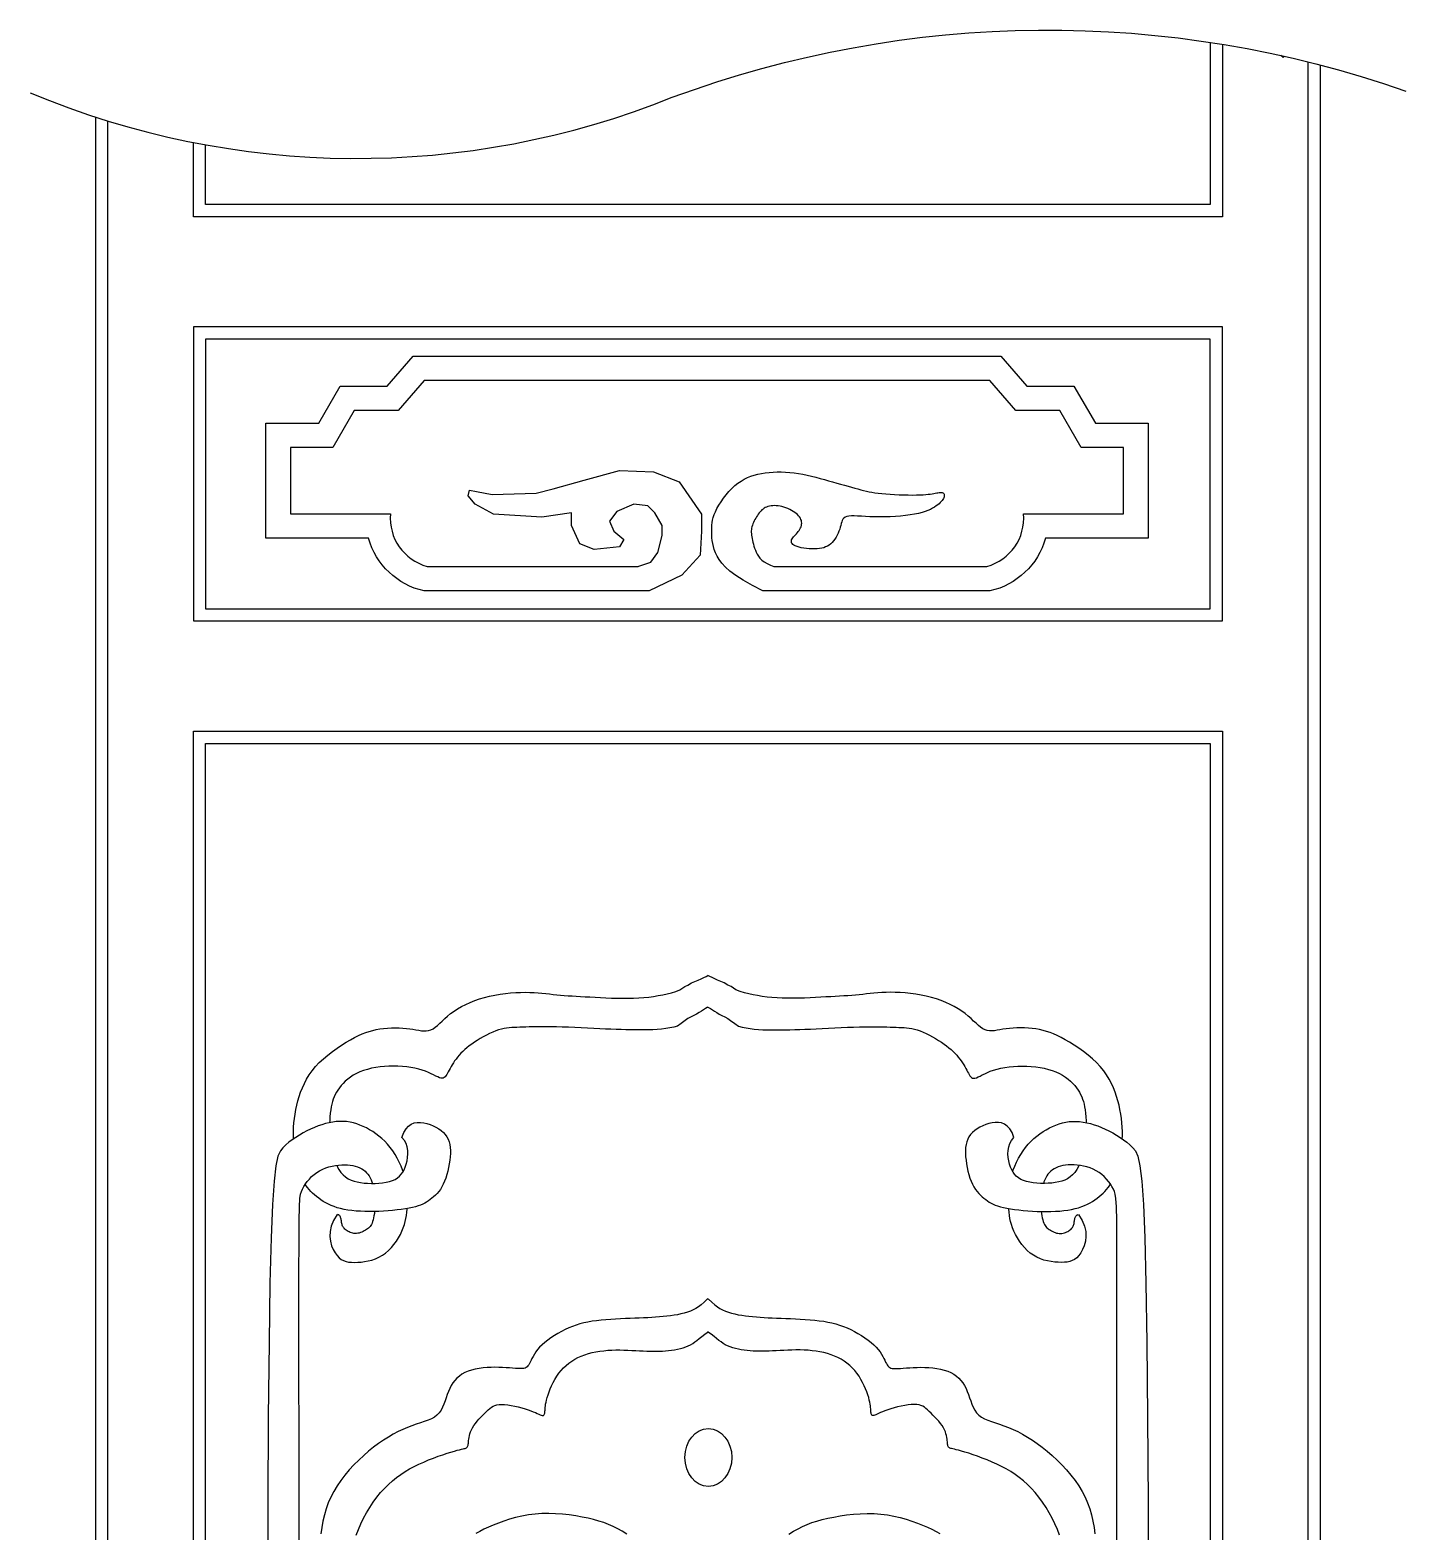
# Model space of a CAD drawing. Extents: x -66030 to 95157, y -13132 to 45879.
# Drawn here: x -30616.5 to -30205.8, y 32313.6 to 32762.1 of the extents above; entities that cross this region are included whole.
import ezdxf

# ---------------------------------------------------------------- set-up
doc = ezdxf.new("R2010")
doc.units = 0
doc.header["$LTSCALE"] = 100
doc.header["$MEASUREMENT"] = 0
for name, color, linetype in [('3', 11, 'CONTINUOUS'), ('4', 121, 'CONTINUOUS'), ('7', 105, 'CONTINUOUS')]:
    doc.layers.add(name, color=color, linetype=linetype)

msp = doc.modelspace()

# ---------------------------------------------------------------- linework, layer by layer
at = {"layer": '3'}
msp.add_lwpolyline([(-30616.53, 32743.37, 0.197288), (-30424.79, 32742.03, -0.174961), (-30205.77, 32743.86)], format="xyb", dxfattribs=at)
for points in [[(-30260.54, 32757.86), (-30260.54, 32706.35), (-30567.77, 32706.35), (-30567.77, 32728.53)], [(-30593.38, 32734.98), (-30593.38, 31868.79), (-30234.94, 31868.79), (-30234.94, 32752.59)]]:
    msp.add_lwpolyline(points, dxfattribs=at)
for points in [[(-30564.12, 32669.78), (-30564.12, 32589.31), (-30264.2, 32589.31), (-30264.2, 32669.78)], [(-30564.12, 32022.4), (-30564.12, 32549.08), (-30264.2, 32549.08), (-30264.2, 32022.4)]]:
    msp.add_lwpolyline(points, close=True, dxfattribs=at)
at = {"layer": '4'}
for points in [[(-30264.2, 32758.44), (-30264.2, 32710.01), (-30564.12, 32710.01), (-30564.12, 32727.84)], [(-30242.04, 32754.27), (-30242.47, 32753.9), (-30243.17, 32754.52)], [(-30597.03, 32736.13), (-30597.03, 31865.13), (-30231.28, 31865.13), (-30231.28, 32751.66)]]:
    msp.add_lwpolyline(points, dxfattribs=at)
for points in [[(-30567.77, 32673.44), (-30567.77, 32585.66), (-30260.54, 32585.66), (-30260.54, 32673.44)], [(-30567.77, 32018.74), (-30567.77, 32552.74), (-30260.54, 32552.74), (-30260.54, 32018.74)]]:
    msp.add_lwpolyline(points, close=True, dxfattribs=at)
at = {"layer": '7'}
msp.add_lwpolyline([(-30435.05, 32601.92), (-30431.24, 32603.18), (-30429.13, 32606.14), (-30427.86, 32611.2), (-30427.86, 32614.16), (-30429.98, 32617.96), (-30432.09, 32620.07), (-30436.31, 32620.49), (-30441.38, 32618.38), (-30443.5, 32615.42), (-30442.23, 32612.47), (-30439.27, 32609.94), (-30440.54, 32607.83), (-30448.14, 32606.98), (-30452.37, 32608.67), (-30454.9, 32614.16), (-30454.9, 32617.96), (-30463.78, 32616.69), (-30478.14, 32617.53), (-30483.63, 32620.49), (-30485.75, 32623.02), (-30485.32, 32624.71), (-30483.21, 32624.29), (-30478.56, 32623.44), (-30465.47, 32623.87), (-30460.4, 32625.13), (-30451.1, 32627.66), (-30440.54, 32630.62), (-30430.4, 32630.2), (-30422.79, 32627.24), (-30416.03, 32617.53), (-30416.03, 32612.47), (-30416.46, 32605.29), (-30421.95, 32599.38), (-30431.69, 32594.63), (-30498.89, 32594.63, -0.276338), (-30515.47, 32610.35), (-30546.1, 32610.35), (-30546.1, 32644.76), (-30530.36, 32644.76), (-30523.98, 32655.81), (-30509.94, 32655.81), (-30502.15, 32664.73), (-30326.72, 32664.73), (-30318.92, 32655.81), (-30304.88, 32655.81), (-30298.5, 32644.76), (-30282.77, 32644.76), (-30282.77, 32610.35), (-30313.39, 32610.35, -0.276338), (-30329.98, 32594.63), (-30397.74, 32594.63), (-30400.87, 32596.25), (-30403.61, 32597.82), (-30405.83, 32599.25), (-30407.59, 32600.56), (-30408.96, 32601.77), (-30410.01, 32602.9), (-30410.81, 32603.97), (-30411.42, 32604.99), (-30411.89, 32605.99), (-30412.26, 32606.95), (-30412.54, 32607.89), (-30412.74, 32608.79), (-30412.87, 32609.67), (-30412.95, 32610.51), (-30413, 32611.33), (-30413.03, 32612.11), (-30413.04, 32612.86), (-30413.04, 32613.59), (-30413.01, 32614.31), (-30412.93, 32615.04), (-30412.8, 32615.79), (-30412.6, 32616.58), (-30412.31, 32617.41), (-30411.94, 32618.29), (-30411.46, 32619.25), (-30410.88, 32620.25), (-30410.23, 32621.28), (-30409.5, 32622.31), (-30408.71, 32623.33), (-30407.88, 32624.31), (-30407.01, 32625.23), (-30406.12, 32626.07), (-30405.21, 32626.8), (-30404.28, 32627.44), (-30403.34, 32627.99), (-30402.37, 32628.45), (-30401.38, 32628.85), (-30400.35, 32629.18), (-30399.3, 32629.45), (-30398.21, 32629.68), (-30397.08, 32629.86), (-30395.91, 32630.01), (-30394.72, 32630.1), (-30393.49, 32630.16), (-30392.25, 32630.17), (-30390.99, 32630.13), (-30389.71, 32630.04), (-30388.42, 32629.9), (-30387.12, 32629.71), (-30385.82, 32629.47), (-30384.52, 32629.2), (-30383.23, 32628.89), (-30381.94, 32628.57), (-30380.66, 32628.22), (-30379.4, 32627.87), (-30378.15, 32627.52), (-30376.92, 32627.17), (-30375.72, 32626.83), (-30374.55, 32626.51), (-30373.41, 32626.19), (-30372.32, 32625.89), (-30371.28, 32625.6), (-30370.29, 32625.33), (-30369.36, 32625.08), (-30368.49, 32624.84), (-30367.67, 32624.63), (-30366.86, 32624.43), (-30366.05, 32624.26), (-30365.21, 32624.09), (-30364.31, 32623.95), (-30363.33, 32623.82), (-30362.26, 32623.7), (-30361.07, 32623.59), (-30359.78, 32623.5), (-30358.43, 32623.42), (-30357.06, 32623.36), (-30355.69, 32623.31), (-30354.35, 32623.28), (-30353.08, 32623.27), (-30351.91, 32623.28), (-30350.86, 32623.31), (-30349.94, 32623.36), (-30349.12, 32623.42), (-30348.4, 32623.49), (-30347.77, 32623.57), (-30347.21, 32623.65), (-30346.72, 32623.73), (-30346.27, 32623.81), (-30345.87, 32623.89), (-30345.5, 32623.95), (-30345.17, 32624), (-30344.88, 32624.03), (-30344.62, 32624.05), (-30344.39, 32624.04), (-30344.19, 32624), (-30344.02, 32623.94), (-30343.87, 32623.84), (-30343.76, 32623.72), (-30343.67, 32623.56), (-30343.62, 32623.38), (-30343.6, 32623.18), (-30343.61, 32622.96), (-30343.66, 32622.72), (-30343.75, 32622.46), (-30343.87, 32622.19), (-30344.04, 32621.91), (-30344.25, 32621.62), (-30344.51, 32621.31), (-30344.81, 32621), (-30345.16, 32620.68), (-30345.56, 32620.35), (-30346.01, 32620.01), (-30346.52, 32619.67), (-30347.09, 32619.33), (-30347.73, 32618.99), (-30348.46, 32618.66), (-30349.28, 32618.34), (-30350.21, 32618.04), (-30351.26, 32617.76), (-30352.44, 32617.52), (-30353.74, 32617.31), (-30355.16, 32617.13), (-30356.66, 32616.98), (-30358.21, 32616.87), (-30359.79, 32616.79), (-30361.37, 32616.74), (-30362.92, 32616.73), (-30364.41, 32616.75), (-30365.82, 32616.79), (-30367.14, 32616.86), (-30368.35, 32616.93), (-30369.46, 32616.99), (-30370.46, 32617.03), (-30371.34, 32617.03), (-30372.1, 32616.98), (-30372.72, 32616.86), (-30373.21, 32616.67), (-30373.58, 32616.4), (-30373.87, 32616.07), (-30374.07, 32615.68), (-30374.23, 32615.23), (-30374.37, 32614.74), (-30374.5, 32614.21), (-30374.64, 32613.64), (-30374.82, 32613.05), (-30375.04, 32612.44), (-30375.3, 32611.83), (-30375.59, 32611.23), (-30375.91, 32610.64), (-30376.27, 32610.08), (-30376.65, 32609.56), (-30377.06, 32609.08), (-30377.5, 32608.67), (-30377.97, 32608.31), (-30378.47, 32608), (-30379.01, 32607.75), (-30379.58, 32607.54), (-30380.2, 32607.39), (-30380.87, 32607.28), (-30381.58, 32607.21), (-30382.34, 32607.18), (-30383.14, 32607.19), (-30383.95, 32607.23), (-30384.76, 32607.31), (-30385.54, 32607.41), (-30386.28, 32607.54), (-30386.96, 32607.7), (-30387.56, 32607.88), (-30388.07, 32608.07), (-30388.48, 32608.29), (-30388.79, 32608.52), (-30389.03, 32608.77), (-30389.18, 32609.02), (-30389.25, 32609.29), (-30389.24, 32609.57), (-30389.17, 32609.86), (-30389.03, 32610.15), (-30388.84, 32610.45), (-30388.6, 32610.75), (-30388.33, 32611.07), (-30388.05, 32611.38), (-30387.75, 32611.71), (-30387.46, 32612.04), (-30387.18, 32612.38), (-30386.93, 32612.72), (-30386.71, 32613.07), (-30386.52, 32613.43), (-30386.36, 32613.79), (-30386.25, 32614.15), (-30386.18, 32614.52), (-30386.16, 32614.89), (-30386.18, 32615.26), (-30386.26, 32615.63), (-30386.39, 32615.99), (-30386.57, 32616.36), (-30386.8, 32616.72), (-30387.08, 32617.07), (-30387.41, 32617.42), (-30387.78, 32617.76), (-30388.21, 32618.08), (-30388.67, 32618.39), (-30389.18, 32618.69), (-30389.72, 32618.97), (-30390.28, 32619.22), (-30390.86, 32619.45), (-30391.45, 32619.64), (-30392.05, 32619.81), (-30392.63, 32619.94), (-30393.2, 32620.03), (-30393.76, 32620.08), (-30394.3, 32620.09), (-30394.82, 32620.07), (-30395.32, 32620.02), (-30395.79, 32619.94), (-30396.23, 32619.82), (-30396.65, 32619.68), (-30397.03, 32619.51), (-30397.38, 32619.31), (-30397.71, 32619.09), (-30398.02, 32618.84), (-30398.31, 32618.57), (-30398.59, 32618.27), (-30398.86, 32617.94), (-30399.12, 32617.58), (-30399.39, 32617.2), (-30399.65, 32616.8), (-30399.9, 32616.38), (-30400.15, 32615.95), (-30400.37, 32615.52), (-30400.57, 32615.08), (-30400.75, 32614.64), (-30400.9, 32614.22), (-30401.02, 32613.8), (-30401.11, 32613.39), (-30401.17, 32612.99), (-30401.2, 32612.57), (-30401.2, 32612.15), (-30401.18, 32611.72), (-30401.13, 32611.26), (-30401.06, 32610.77), (-30400.98, 32610.25), (-30400.87, 32609.71), (-30400.74, 32609.14), (-30400.59, 32608.56), (-30400.41, 32607.96), (-30400.21, 32607.36), (-30399.98, 32606.75), (-30399.72, 32606.16), (-30399.43, 32605.57), (-30399.07, 32604.99), (-30398.64, 32604.42), (-30398.08, 32603.86), (-30397.38, 32603.32), (-30396.52, 32602.8), (-30395.45, 32602.29), (-30394.53, 32601.94), (-30330.86, 32601.94, 0.362461), (-30319.94, 32617.66), (-30290.08, 32617.66), (-30290.08, 32637.45), (-30302.73, 32637.45), (-30309.11, 32648.49), (-30322.24, 32648.49), (-30330.04, 32657.42), (-30498.83, 32657.42), (-30506.62, 32648.49), (-30519.76, 32648.49), (-30526.14, 32637.45), (-30538.78, 32637.45), (-30538.78, 32617.66), (-30508.93, 32617.66, 0.362461), (-30498, 32601.94), (-30434.98, 32601.94)], format="xyb", dxfattribs=at)
for points in [[(-30537.84, 32431.02), (-30537.88, 32431.91), (-30537.88, 32433.2), (-30537.84, 32434.5), (-30537.74, 32435.8), (-30537.6, 32437.11), (-30537.41, 32438.42), (-30537.18, 32439.73), (-30536.89, 32441.04), (-30536.56, 32442.35), (-30536.18, 32443.67), (-30535.74, 32444.98), (-30535.23, 32446.28), (-30534.64, 32447.58), (-30533.97, 32448.85), (-30533.19, 32450.12), (-30532.3, 32451.36), (-30531.3, 32452.58), (-30530.17, 32453.77), (-30528.94, 32454.92), (-30527.63, 32456.03), (-30526.27, 32457.08), (-30524.88, 32458.08), (-30523.5, 32459), (-30522.15, 32459.85), (-30520.85, 32460.61), (-30519.63, 32461.27), (-30518.47, 32461.85), (-30517.37, 32462.34), (-30516.3, 32462.76), (-30515.25, 32463.11), (-30514.21, 32463.4), (-30513.16, 32463.63), (-30512.08, 32463.82), (-30510.96, 32463.96), (-30509.82, 32464.07), (-30508.67, 32464.13), (-30507.51, 32464.16), (-30506.37, 32464.15), (-30505.25, 32464.1), (-30504.18, 32464.01), (-30503.16, 32463.89), (-30502.21, 32463.74), (-30501.32, 32463.58), (-30500.48, 32463.42), (-30499.69, 32463.3), (-30498.94, 32463.23), (-30498.23, 32463.23), (-30497.54, 32463.32), (-30496.88, 32463.53), (-30496.22, 32463.87), (-30495.57, 32464.32), (-30494.91, 32464.88), (-30494.22, 32465.51), (-30493.49, 32466.2), (-30492.71, 32466.93), (-30491.87, 32467.67), (-30490.96, 32468.42), (-30489.95, 32469.15), (-30488.87, 32469.85), (-30487.7, 32470.52), (-30486.46, 32471.16), (-30485.15, 32471.75), (-30483.78, 32472.3), (-30482.35, 32472.8), (-30480.87, 32473.24), (-30479.34, 32473.62), (-30477.78, 32473.94), (-30476.21, 32474.2), (-30474.63, 32474.42), (-30473.07, 32474.57), (-30471.55, 32474.69), (-30470.08, 32474.75), (-30468.67, 32474.77), (-30467.34, 32474.75), (-30466.07, 32474.7), (-30464.87, 32474.62), (-30463.72, 32474.52), (-30462.59, 32474.4), (-30461.49, 32474.28), (-30460.4, 32474.16), (-30459.31, 32474.04), (-30458.21, 32473.94), (-30457.08, 32473.85), (-30455.92, 32473.76), (-30454.73, 32473.69), (-30453.48, 32473.61), (-30452.18, 32473.54), (-30450.81, 32473.46), (-30449.37, 32473.38), (-30447.85, 32473.3), (-30446.27, 32473.21), (-30444.64, 32473.13), (-30442.98, 32473.06), (-30441.3, 32473.01), (-30439.63, 32472.98), (-30437.98, 32472.98), (-30436.36, 32473.02), (-30434.8, 32473.09), (-30433.29, 32473.21), (-30431.82, 32473.36), (-30430.4, 32473.55), (-30429.01, 32473.77), (-30427.66, 32474.03), (-30426.33, 32474.31), (-30425.04, 32474.63), (-30423.76, 32474.97), (-30422.51, 32475.52), (-30421.1, 32476.5), (-30420.15, 32476.94), (-30419.05, 32477.62), (-30418.02, 32478.02), (-30417.06, 32478.42), (-30416.19, 32478.81), (-30415.42, 32479.19), (-30414.72, 32479.54), (-30414.16, 32479.82)], [(-30290.48, 32431.02), (-30290.44, 32431.91), (-30290.44, 32433.2), (-30290.48, 32434.5), (-30290.58, 32435.8), (-30290.72, 32437.11), (-30290.9, 32438.42), (-30291.14, 32439.73), (-30291.43, 32441.04), (-30291.76, 32442.35), (-30292.14, 32443.67), (-30292.58, 32444.98), (-30293.09, 32446.28), (-30293.68, 32447.58), (-30294.35, 32448.85), (-30295.13, 32450.12), (-30296.01, 32451.36), (-30297.02, 32452.58), (-30298.15, 32453.77), (-30299.38, 32454.92), (-30300.69, 32456.03), (-30302.05, 32457.08), (-30303.44, 32458.08), (-30304.82, 32459), (-30306.17, 32459.85), (-30307.47, 32460.61), (-30308.69, 32461.27), (-30309.85, 32461.85), (-30310.95, 32462.34), (-30312.02, 32462.76), (-30313.07, 32463.11), (-30314.11, 32463.4), (-30315.16, 32463.63), (-30316.24, 32463.82), (-30317.36, 32463.96), (-30318.5, 32464.07), (-30319.65, 32464.13), (-30320.81, 32464.16), (-30321.95, 32464.15), (-30323.07, 32464.1), (-30324.14, 32464.01), (-30325.16, 32463.89), (-30326.11, 32463.74), (-30327, 32463.58), (-30327.84, 32463.42), (-30328.63, 32463.3), (-30329.38, 32463.23), (-30330.09, 32463.23), (-30330.78, 32463.32), (-30331.44, 32463.53), (-30332.1, 32463.87), (-30332.75, 32464.32), (-30333.41, 32464.88), (-30334.1, 32465.51), (-30334.83, 32466.2), (-30335.6, 32466.93), (-30336.45, 32467.67), (-30337.36, 32468.42), (-30338.37, 32469.15), (-30339.45, 32469.85), (-30340.62, 32470.52), (-30341.86, 32471.16), (-30343.16, 32471.75), (-30344.54, 32472.3), (-30345.97, 32472.8), (-30347.45, 32473.24), (-30348.98, 32473.62), (-30350.54, 32473.94), (-30352.11, 32474.2), (-30353.69, 32474.42), (-30355.24, 32474.57), (-30356.77, 32474.69), (-30358.24, 32474.75), (-30359.65, 32474.77), (-30360.98, 32474.75), (-30362.24, 32474.7), (-30363.45, 32474.62), (-30364.6, 32474.52), (-30365.73, 32474.4), (-30366.83, 32474.28), (-30367.92, 32474.16), (-30369.01, 32474.04), (-30370.11, 32473.94), (-30371.24, 32473.85), (-30372.4, 32473.76), (-30373.59, 32473.69), (-30374.84, 32473.61), (-30376.14, 32473.54), (-30377.51, 32473.46), (-30378.95, 32473.38), (-30380.46, 32473.3), (-30382.05, 32473.21), (-30383.68, 32473.13), (-30385.34, 32473.06), (-30387.02, 32473.01), (-30388.69, 32472.98), (-30390.34, 32472.98), (-30391.96, 32473.02), (-30393.52, 32473.09), (-30395.03, 32473.21), (-30396.5, 32473.36), (-30397.92, 32473.55), (-30399.31, 32473.77), (-30400.66, 32474.03), (-30401.98, 32474.31), (-30403.28, 32474.63), (-30404.56, 32474.97), (-30405.81, 32475.52), (-30407.21, 32476.5), (-30408.17, 32476.94), (-30409.27, 32477.62), (-30410.3, 32478.02), (-30411.26, 32478.42), (-30412.13, 32478.81), (-30412.9, 32479.19), (-30413.6, 32479.54), (-30414.16, 32479.82)], [(-30414.16, 32470.38), (-30414.37, 32470.27), (-30414.9, 32469.94), (-30415.48, 32469.57), (-30416.1, 32469.16), (-30416.78, 32468.74), (-30417.52, 32468.29), (-30418.33, 32467.84), (-30419.21, 32467.4), (-30420.14, 32466.96), (-30420.92, 32466.32), (-30422.16, 32465.45), (-30423.25, 32464.7), (-30424.38, 32464.4), (-30425.55, 32464.16), (-30426.76, 32463.96), (-30428, 32463.81), (-30429.27, 32463.69), (-30430.56, 32463.61), (-30431.87, 32463.56), (-30433.2, 32463.54), (-30434.54, 32463.53), (-30435.88, 32463.53), (-30437.25, 32463.55), (-30438.65, 32463.59), (-30440.08, 32463.63), (-30441.57, 32463.68), (-30443.12, 32463.74), (-30444.74, 32463.81), (-30446.45, 32463.89), (-30448.25, 32463.98), (-30450.11, 32464.07), (-30452.01, 32464.15), (-30453.92, 32464.24), (-30455.81, 32464.32), (-30457.65, 32464.39), (-30459.41, 32464.44), (-30461.07, 32464.48), (-30462.59, 32464.49), (-30463.99, 32464.5), (-30465.27, 32464.48), (-30466.45, 32464.46), (-30467.53, 32464.43), (-30468.54, 32464.39), (-30469.47, 32464.36), (-30470.35, 32464.33), (-30471.18, 32464.31), (-30471.97, 32464.28), (-30472.73, 32464.24), (-30473.49, 32464.18), (-30474.25, 32464.08), (-30475.01, 32463.95), (-30475.81, 32463.77), (-30476.63, 32463.53), (-30477.5, 32463.22), (-30478.41, 32462.85), (-30479.34, 32462.44), (-30480.28, 32461.98), (-30481.21, 32461.48), (-30482.13, 32460.96), (-30483.02, 32460.42), (-30483.87, 32459.88), (-30484.66, 32459.33), (-30485.41, 32458.78), (-30486.1, 32458.23), (-30486.75, 32457.68), (-30487.35, 32457.12), (-30487.91, 32456.56), (-30488.43, 32456), (-30488.91, 32455.42), (-30489.36, 32454.85), (-30489.78, 32454.27), (-30490.16, 32453.69), (-30490.52, 32453.12), (-30490.85, 32452.57), (-30491.15, 32452.04), (-30491.43, 32451.52), (-30491.69, 32451.04), (-30491.93, 32450.6), (-30492.15, 32450.19), (-30492.38, 32449.84), (-30492.62, 32449.55), (-30492.88, 32449.32), (-30493.17, 32449.17), (-30493.5, 32449.11), (-30493.88, 32449.14), (-30494.32, 32449.28), (-30494.83, 32449.49), (-30495.41, 32449.77), (-30496.05, 32450.1), (-30496.78, 32450.46), (-30497.58, 32450.84), (-30498.46, 32451.21), (-30499.43, 32451.55), (-30500.49, 32451.86), (-30501.62, 32452.13), (-30502.82, 32452.35), (-30504.08, 32452.52), (-30505.37, 32452.65), (-30506.69, 32452.72), (-30508.03, 32452.75), (-30509.37, 32452.72), (-30510.71, 32452.64), (-30512.03, 32452.5), (-30513.33, 32452.31), (-30514.59, 32452.07), (-30515.81, 32451.76), (-30516.97, 32451.41), (-30518.07, 32451), (-30519.09, 32450.53), (-30520.04, 32450.01), (-30520.91, 32449.45), (-30521.7, 32448.85), (-30522.42, 32448.21), (-30523.07, 32447.56), (-30523.66, 32446.9), (-30524.18, 32446.23), (-30524.65, 32445.57), (-30525.06, 32444.91), (-30525.42, 32444.26), (-30525.74, 32443.6), (-30526.01, 32442.91), (-30526.25, 32442.19), (-30526.45, 32441.41), (-30526.62, 32440.57), (-30526.77, 32439.65), (-30526.89, 32438.65), (-30527, 32437.57), (-30527.07, 32436.43), (-30527.09, 32435.87)], [(-30414.16, 32470.38), (-30413.95, 32470.27), (-30413.42, 32469.94), (-30412.84, 32469.57), (-30412.22, 32469.16), (-30411.54, 32468.74), (-30410.8, 32468.29), (-30409.98, 32467.84), (-30409.11, 32467.4), (-30408.18, 32466.96), (-30407.4, 32466.32), (-30406.16, 32465.45), (-30405.07, 32464.7), (-30403.94, 32464.4), (-30402.77, 32464.16), (-30401.56, 32463.96), (-30400.32, 32463.81), (-30399.05, 32463.69), (-30397.76, 32463.61), (-30396.45, 32463.56), (-30395.12, 32463.54), (-30393.78, 32463.53), (-30392.43, 32463.53), (-30391.07, 32463.55), (-30389.67, 32463.59), (-30388.24, 32463.63), (-30386.75, 32463.68), (-30385.2, 32463.74), (-30383.58, 32463.81), (-30381.87, 32463.89), (-30380.07, 32463.98), (-30378.21, 32464.07), (-30376.31, 32464.15), (-30374.4, 32464.24), (-30372.51, 32464.32), (-30370.67, 32464.39), (-30368.91, 32464.44), (-30367.25, 32464.48), (-30365.73, 32464.49), (-30364.33, 32464.5), (-30363.05, 32464.48), (-30361.87, 32464.46), (-30360.79, 32464.43), (-30359.78, 32464.39), (-30358.85, 32464.36), (-30357.97, 32464.33), (-30357.14, 32464.31), (-30356.35, 32464.28), (-30355.58, 32464.24), (-30354.83, 32464.18), (-30354.07, 32464.08), (-30353.31, 32463.95), (-30352.51, 32463.77), (-30351.69, 32463.53), (-30350.82, 32463.22), (-30349.91, 32462.85), (-30348.98, 32462.44), (-30348.04, 32461.98), (-30347.11, 32461.48), (-30346.19, 32460.96), (-30345.3, 32460.42), (-30344.45, 32459.88), (-30343.66, 32459.33), (-30342.91, 32458.78), (-30342.22, 32458.23), (-30341.57, 32457.68), (-30340.97, 32457.12), (-30340.41, 32456.56), (-30339.89, 32456), (-30339.41, 32455.42), (-30338.96, 32454.85), (-30338.54, 32454.27), (-30338.16, 32453.69), (-30337.8, 32453.12), (-30337.47, 32452.57), (-30337.17, 32452.04), (-30336.89, 32451.52), (-30336.63, 32451.04), (-30336.39, 32450.6), (-30336.17, 32450.19), (-30335.94, 32449.84), (-30335.7, 32449.55), (-30335.44, 32449.32), (-30335.15, 32449.17), (-30334.82, 32449.11), (-30334.44, 32449.14), (-30334, 32449.28), (-30333.49, 32449.49), (-30332.91, 32449.77), (-30332.26, 32450.1), (-30331.54, 32450.46), (-30330.74, 32450.84), (-30329.85, 32451.21), (-30328.88, 32451.55), (-30327.83, 32451.86), (-30326.69, 32452.13), (-30325.5, 32452.35), (-30324.24, 32452.52), (-30322.95, 32452.65), (-30321.63, 32452.72), (-30320.29, 32452.75), (-30318.95, 32452.72), (-30317.61, 32452.64), (-30316.29, 32452.5), (-30314.99, 32452.31), (-30313.73, 32452.07), (-30312.51, 32451.76), (-30311.35, 32451.41), (-30310.25, 32451), (-30309.22, 32450.53), (-30308.28, 32450.01), (-30307.41, 32449.45), (-30306.62, 32448.85), (-30305.9, 32448.21), (-30305.25, 32447.56), (-30304.66, 32446.9), (-30304.14, 32446.23), (-30303.67, 32445.57), (-30303.26, 32444.91), (-30302.9, 32444.26), (-30302.58, 32443.6), (-30302.31, 32442.91), (-30302.07, 32442.19), (-30301.87, 32441.41), (-30301.7, 32440.57), (-30301.55, 32439.65), (-30301.43, 32438.65), (-30301.32, 32437.57), (-30301.25, 32436.43), (-30301.23, 32435.87)], [(-30505.14, 32421.25), (-30505.3, 32421.72), (-30505.78, 32422.9), (-30506.32, 32424.07), (-30506.91, 32425.22), (-30507.57, 32426.34), (-30508.27, 32427.41), (-30509.01, 32428.43), (-30509.8, 32429.38), (-30510.62, 32430.27), (-30511.48, 32431.09), (-30512.37, 32431.84), (-30513.27, 32432.54), (-30514.2, 32433.17), (-30515.15, 32433.75), (-30516.1, 32434.27), (-30517.06, 32434.74), (-30518.04, 32435.14), (-30519.01, 32435.49), (-30520, 32435.78), (-30521, 32436), (-30522.01, 32436.15), (-30523.03, 32436.23), (-30524.07, 32436.24), (-30525.12, 32436.18), (-30526.18, 32436.04), (-30527.25, 32435.84), (-30528.33, 32435.57), (-30529.43, 32435.24), (-30530.53, 32434.85), (-30531.64, 32434.4), (-30532.76, 32433.91), (-30533.89, 32433.36), (-30535.01, 32432.77), (-30536.12, 32432.14), (-30537.2, 32431.46), (-30538.24, 32430.74), (-30539.23, 32429.98), (-30540.16, 32429.19), (-30541.02, 32428.36), (-30541.8, 32427.39), (-30542.51, 32425.81), (-30543.13, 32423), (-30543.68, 32418.4), (-30544.16, 32411.4), (-30544.57, 32401.42), (-30544.91, 32387.87), (-30545.19, 32370.16), (-30545.41, 32348), (-30545.57, 32322.27), (-30545.68, 32294.17)], [(-30505.5, 32431.4), (-30504.95, 32432.87), (-30504.29, 32434), (-30503.54, 32434.83), (-30502.71, 32435.4), (-30501.83, 32435.75), (-30500.91, 32435.9), (-30499.96, 32435.9), (-30499, 32435.78), (-30498.04, 32435.58), (-30497.11, 32435.3), (-30496.2, 32434.94), (-30495.34, 32434.52), (-30494.54, 32434.04), (-30493.8, 32433.5), (-30493.13, 32432.92), (-30492.56, 32432.28), (-30492.09, 32431.6), (-30491.72, 32430.88), (-30491.43, 32430.12), (-30491.23, 32429.31), (-30491.1, 32428.46), (-30491.04, 32427.57), (-30491.05, 32426.62), (-30491.1, 32425.64), (-30491.21, 32424.6), (-30491.36, 32423.54), (-30491.56, 32422.46), (-30491.8, 32421.38), (-30492.08, 32420.33), (-30492.4, 32419.31), (-30492.76, 32418.35), (-30493.15, 32417.46), (-30493.58, 32416.65), (-30494.03, 32415.93), (-30494.51, 32415.28), (-30495.01, 32414.69), (-30495.53, 32414.17), (-30496.05, 32413.69), (-30496.57, 32413.26), (-30497.1, 32412.86), (-30497.62, 32412.49), (-30498.14, 32412.14), (-30498.7, 32411.82), (-30499.29, 32411.53), (-30499.94, 32411.25), (-30500.65, 32410.99), (-30501.45, 32410.75), (-30502.36, 32410.52), (-30503.37, 32410.31), (-30504.49, 32410.11), (-30505.69, 32409.93), (-30506.96, 32409.77), (-30508.29, 32409.63), (-30509.66, 32409.52), (-30511.05, 32409.42), (-30512.44, 32409.35), (-30513.84, 32409.31), (-30515.22, 32409.3), (-30516.57, 32409.32), (-30517.9, 32409.37), (-30519.19, 32409.46), (-30520.43, 32409.58), (-30521.62, 32409.74), (-30522.75, 32409.94), (-30523.81, 32410.18), (-30524.81, 32410.46), (-30525.75, 32410.77), (-30526.63, 32411.12), (-30527.46, 32411.49), (-30528.25, 32411.9), (-30528.99, 32412.33), (-30529.69, 32412.79), (-30530.36, 32413.26), (-30530.99, 32413.76), (-30531.59, 32414.27), (-30532.16, 32414.79), (-30532.69, 32415.33), (-30533.19, 32415.89), (-30533.65, 32416.45), (-30534.08, 32417.02), (-30534.37, 32417.45)], [(-30322.82, 32431.4), (-30323.37, 32432.87), (-30324.03, 32434), (-30324.78, 32434.83), (-30325.6, 32435.4), (-30326.49, 32435.75), (-30327.41, 32435.9), (-30328.36, 32435.9), (-30329.32, 32435.78), (-30330.28, 32435.58), (-30331.21, 32435.3), (-30332.12, 32434.94), (-30332.98, 32434.52), (-30333.78, 32434.04), (-30334.52, 32433.5), (-30335.18, 32432.92), (-30335.75, 32432.28), (-30336.22, 32431.6), (-30336.6, 32430.88), (-30336.88, 32430.12), (-30337.09, 32429.31), (-30337.22, 32428.46), (-30337.28, 32427.57), (-30337.27, 32426.62), (-30337.22, 32425.64), (-30337.11, 32424.6), (-30336.96, 32423.54), (-30336.76, 32422.46), (-30336.52, 32421.38), (-30336.24, 32420.33), (-30335.92, 32419.31), (-30335.56, 32418.35), (-30335.17, 32417.46), (-30334.74, 32416.65), (-30334.29, 32415.93), (-30333.81, 32415.28), (-30333.31, 32414.69), (-30332.79, 32414.17), (-30332.27, 32413.69), (-30331.75, 32413.26), (-30331.22, 32412.86), (-30330.7, 32412.49), (-30330.17, 32412.14), (-30329.62, 32411.82), (-30329.03, 32411.53), (-30328.38, 32411.25), (-30327.67, 32410.99), (-30326.86, 32410.75), (-30325.96, 32410.52), (-30324.95, 32410.31), (-30323.83, 32410.11), (-30322.63, 32409.93), (-30321.36, 32409.77), (-30320.03, 32409.63), (-30318.66, 32409.52), (-30317.27, 32409.42), (-30315.88, 32409.35), (-30314.48, 32409.31), (-30313.1, 32409.3), (-30311.75, 32409.32), (-30310.42, 32409.37), (-30309.13, 32409.46), (-30307.89, 32409.58), (-30306.7, 32409.74), (-30305.57, 32409.94), (-30304.51, 32410.18), (-30303.51, 32410.46), (-30302.57, 32410.77), (-30301.69, 32411.12), (-30300.86, 32411.49), (-30300.07, 32411.9), (-30299.33, 32412.33), (-30298.63, 32412.79), (-30297.96, 32413.26), (-30297.33, 32413.76), (-30296.73, 32414.27), (-30296.16, 32414.79), (-30295.63, 32415.33), (-30295.13, 32415.89), (-30294.67, 32416.45), (-30294.24, 32417.02), (-30293.95, 32417.45)], [(-30323.18, 32421.25), (-30323.02, 32421.72), (-30322.54, 32422.9), (-30322, 32424.07), (-30321.4, 32425.22), (-30320.75, 32426.34), (-30320.05, 32427.41), (-30319.31, 32428.43), (-30318.52, 32429.38), (-30317.7, 32430.27), (-30316.84, 32431.09), (-30315.95, 32431.84), (-30315.04, 32432.54), (-30314.12, 32433.17), (-30313.17, 32433.75), (-30312.22, 32434.27), (-30311.25, 32434.74), (-30310.28, 32435.14), (-30309.3, 32435.49), (-30308.32, 32435.78), (-30307.32, 32436), (-30306.31, 32436.15), (-30305.29, 32436.23), (-30304.25, 32436.24), (-30303.2, 32436.18), (-30302.14, 32436.04), (-30301.07, 32435.84), (-30299.98, 32435.57), (-30298.89, 32435.24), (-30297.79, 32434.85), (-30296.67, 32434.4), (-30295.55, 32433.91), (-30294.43, 32433.36), (-30293.31, 32432.77), (-30292.2, 32432.14), (-30291.12, 32431.46), (-30290.08, 32430.74), (-30289.09, 32429.98), (-30288.16, 32429.19), (-30287.3, 32428.36), (-30286.51, 32427.39), (-30285.81, 32425.81), (-30285.19, 32423), (-30284.64, 32418.4), (-30284.16, 32411.4), (-30283.75, 32401.42), (-30283.41, 32387.87), (-30283.13, 32370.16), (-30282.91, 32348), (-30282.75, 32322.27), (-30282.64, 32294.17)], [(-30524.98, 32423.11), (-30524.84, 32422.79), (-30524.3, 32421.82), (-30523.7, 32420.96), (-30523.04, 32420.23), (-30522.32, 32419.62), (-30521.54, 32419.12), (-30520.7, 32418.71), (-30519.81, 32418.39), (-30518.87, 32418.14), (-30517.87, 32417.96), (-30516.83, 32417.82), (-30515.74, 32417.74), (-30514.62, 32417.69), (-30513.49, 32417.7), (-30512.37, 32417.75), (-30511.28, 32417.86), (-30510.23, 32418.03), (-30509.25, 32418.26), (-30508.35, 32418.55), (-30507.55, 32418.92), (-30506.85, 32419.35), (-30506.23, 32419.85), (-30505.7, 32420.43), (-30505.24, 32421.08), (-30504.84, 32421.8), (-30504.51, 32422.6), (-30504.22, 32423.48), (-30503.99, 32424.43), (-30503.82, 32425.44), (-30503.74, 32426.49), (-30503.78, 32427.54), (-30503.95, 32428.58), (-30504.28, 32429.59), (-30504.79, 32430.53), (-30505.5, 32431.4)], [(-30303.34, 32423.11), (-30303.48, 32422.79), (-30304.02, 32421.82), (-30304.62, 32420.96), (-30305.28, 32420.23), (-30306, 32419.62), (-30306.78, 32419.12), (-30307.62, 32418.71), (-30308.51, 32418.39), (-30309.45, 32418.14), (-30310.45, 32417.96), (-30311.49, 32417.82), (-30312.58, 32417.74), (-30313.7, 32417.69), (-30314.83, 32417.7), (-30315.95, 32417.75), (-30317.04, 32417.86), (-30318.09, 32418.03), (-30319.07, 32418.26), (-30319.97, 32418.55), (-30320.77, 32418.92), (-30321.47, 32419.35), (-30322.09, 32419.85), (-30322.62, 32420.43), (-30323.08, 32421.08), (-30323.48, 32421.8), (-30323.81, 32422.6), (-30324.1, 32423.48), (-30324.33, 32424.43), (-30324.5, 32425.44), (-30324.58, 32426.49), (-30324.54, 32427.54), (-30324.37, 32428.58), (-30324.04, 32429.59), (-30323.53, 32430.53), (-30322.82, 32431.4)], [(-30536.21, 32290.6), (-30536.23, 32317.03), (-30536.23, 32341.19), (-30536.24, 32361.96), (-30536.25, 32378.49), (-30536.25, 32391.06), (-30536.23, 32400.24), (-30536.19, 32406.61), (-30536.1, 32410.72), (-30535.97, 32413.17), (-30535.78, 32414.5), (-30535.53, 32415.3), (-30535.2, 32416.03), (-30534.79, 32416.78), (-30534.31, 32417.54), (-30533.76, 32418.29), (-30533.15, 32419.02), (-30532.47, 32419.72), (-30531.73, 32420.37), (-30530.93, 32420.96), (-30530.07, 32421.48), (-30529.17, 32421.93), (-30528.23, 32422.31), (-30527.28, 32422.63), (-30526.31, 32422.88), (-30525.35, 32423.06), (-30524.4, 32423.19), (-30523.47, 32423.27), (-30522.58, 32423.28), (-30521.73, 32423.25), (-30520.92, 32423.16), (-30520.15, 32423.03), (-30519.42, 32422.85), (-30518.74, 32422.62), (-30518.11, 32422.36), (-30517.52, 32422.05), (-30516.99, 32421.71), (-30516.51, 32421.33), (-30516.07, 32420.91), (-30515.68, 32420.45), (-30515.32, 32419.95), (-30515, 32419.39), (-30514.72, 32418.79), (-30514.47, 32418.15), (-30514.33, 32417.69)], [(-30292.11, 32290.6), (-30292.09, 32317.03), (-30292.09, 32341.19), (-30292.08, 32361.96), (-30292.07, 32378.49), (-30292.07, 32391.06), (-30292.09, 32400.24), (-30292.13, 32406.61), (-30292.22, 32410.72), (-30292.35, 32413.17), (-30292.54, 32414.5), (-30292.79, 32415.3), (-30293.12, 32416.03), (-30293.53, 32416.78), (-30294.01, 32417.54), (-30294.56, 32418.29), (-30295.17, 32419.02), (-30295.85, 32419.72), (-30296.59, 32420.37), (-30297.39, 32420.96), (-30298.25, 32421.48), (-30299.15, 32421.93), (-30300.08, 32422.31), (-30301.04, 32422.63), (-30302.01, 32422.88), (-30302.97, 32423.06), (-30303.92, 32423.19), (-30304.85, 32423.27), (-30305.74, 32423.28), (-30306.59, 32423.25), (-30307.4, 32423.16), (-30308.17, 32423.03), (-30308.9, 32422.85), (-30309.58, 32422.62), (-30310.21, 32422.36), (-30310.79, 32422.05), (-30311.33, 32421.71), (-30311.81, 32421.33), (-30312.25, 32420.91), (-30312.64, 32420.45), (-30313, 32419.95), (-30313.31, 32419.39), (-30313.6, 32418.79), (-30313.85, 32418.15), (-30313.99, 32417.69)], [(-30524.8, 32408.38), (-30525.9, 32406.66), (-30526.6, 32404.98), (-30526.95, 32403.37), (-30527.02, 32401.84), (-30526.85, 32400.41), (-30526.49, 32399.11), (-30526.01, 32397.96), (-30525.46, 32396.96), (-30524.87, 32396.15), (-30524.26, 32395.5), (-30523.61, 32395), (-30522.93, 32394.64), (-30522.2, 32394.38), (-30521.42, 32394.22), (-30520.58, 32394.14), (-30519.68, 32394.12), (-30518.72, 32394.14), (-30517.7, 32394.21), (-30516.65, 32394.34), (-30515.57, 32394.55), (-30514.49, 32394.83), (-30513.41, 32395.19), (-30512.36, 32395.66), (-30511.35, 32396.23), (-30510.39, 32396.92), (-30509.49, 32397.7), (-30508.65, 32398.57), (-30507.88, 32399.49), (-30507.17, 32400.46), (-30506.54, 32401.46), (-30505.98, 32402.47), (-30505.5, 32403.46), (-30505.11, 32404.43), (-30504.78, 32405.39), (-30504.52, 32406.32), (-30504.32, 32407.25), (-30504.16, 32408.17), (-30504.05, 32409.1), (-30503.96, 32410.03), (-30503.95, 32410.21)], [(-30513.67, 32409.32), (-30513.74, 32408.72), (-30513.85, 32408.04), (-30513.98, 32407.4), (-30514.12, 32406.82), (-30514.28, 32406.3), (-30514.44, 32405.85), (-30514.62, 32405.46), (-30514.82, 32405.13), (-30515.03, 32404.83), (-30515.26, 32404.57), (-30515.51, 32404.34), (-30515.78, 32404.13), (-30516.08, 32403.92), (-30516.4, 32403.72), (-30516.74, 32403.52), (-30517.1, 32403.33), (-30517.48, 32403.16), (-30517.86, 32403.01), (-30518.26, 32402.89), (-30518.65, 32402.8), (-30519.05, 32402.75), (-30519.44, 32402.74), (-30519.83, 32402.77), (-30520.21, 32402.84), (-30520.58, 32402.93), (-30520.93, 32403.05), (-30521.26, 32403.2), (-30521.58, 32403.36), (-30521.87, 32403.53), (-30522.13, 32403.71), (-30522.37, 32403.9), (-30522.59, 32404.09), (-30522.78, 32404.3), (-30522.95, 32404.51), (-30523.09, 32404.73), (-30523.22, 32404.97), (-30523.31, 32405.21), (-30523.39, 32405.46), (-30523.45, 32405.73), (-30523.5, 32405.99), (-30523.54, 32406.26), (-30523.58, 32406.53), (-30523.62, 32406.79), (-30523.67, 32407.04), (-30523.73, 32407.28), (-30523.8, 32407.51), (-30523.89, 32407.72), (-30523.99, 32407.9), (-30524.11, 32408.06), (-30524.25, 32408.19), (-30524.39, 32408.29), (-30524.55, 32408.35), (-30524.72, 32408.38)], [(-30303.52, 32408.38), (-30302.42, 32406.66), (-30301.72, 32404.98), (-30301.37, 32403.37), (-30301.3, 32401.84), (-30301.47, 32400.41), (-30301.82, 32399.11), (-30302.31, 32397.96), (-30302.86, 32396.96), (-30303.45, 32396.15), (-30304.06, 32395.5), (-30304.71, 32395), (-30305.39, 32394.64), (-30306.12, 32394.38), (-30306.9, 32394.22), (-30307.74, 32394.14), (-30308.64, 32394.12), (-30309.6, 32394.14), (-30310.62, 32394.21), (-30311.67, 32394.34), (-30312.75, 32394.55), (-30313.83, 32394.83), (-30314.91, 32395.19), (-30315.96, 32395.66), (-30316.97, 32396.23), (-30317.93, 32396.92), (-30318.83, 32397.7), (-30319.67, 32398.57), (-30320.44, 32399.49), (-30321.14, 32400.46), (-30321.78, 32401.46), (-30322.34, 32402.47), (-30322.81, 32403.46), (-30323.21, 32404.43), (-30323.54, 32405.39), (-30323.8, 32406.32), (-30324, 32407.25), (-30324.16, 32408.17), (-30324.27, 32409.1), (-30324.36, 32410.03), (-30324.37, 32410.21)], [(-30314.65, 32409.32), (-30314.58, 32408.72), (-30314.47, 32408.04), (-30314.34, 32407.4), (-30314.2, 32406.82), (-30314.04, 32406.3), (-30313.87, 32405.85), (-30313.69, 32405.46), (-30313.5, 32405.13), (-30313.29, 32404.83), (-30313.06, 32404.57), (-30312.81, 32404.34), (-30312.54, 32404.13), (-30312.24, 32403.92), (-30311.92, 32403.72), (-30311.58, 32403.52), (-30311.22, 32403.33), (-30310.84, 32403.16), (-30310.46, 32403.01), (-30310.06, 32402.89), (-30309.67, 32402.8), (-30309.27, 32402.75), (-30308.88, 32402.74), (-30308.49, 32402.77), (-30308.11, 32402.84), (-30307.74, 32402.93), (-30307.39, 32403.05), (-30307.06, 32403.2), (-30306.74, 32403.36), (-30306.45, 32403.53), (-30306.19, 32403.71), (-30305.95, 32403.9), (-30305.73, 32404.09), (-30305.54, 32404.3), (-30305.37, 32404.51), (-30305.23, 32404.73), (-30305.1, 32404.97), (-30305, 32405.21), (-30304.93, 32405.46), (-30304.87, 32405.73), (-30304.82, 32405.99), (-30304.78, 32406.26), (-30304.74, 32406.53), (-30304.7, 32406.79), (-30304.65, 32407.04), (-30304.59, 32407.28), (-30304.52, 32407.51), (-30304.43, 32407.72), (-30304.32, 32407.9), (-30304.21, 32408.06), (-30304.07, 32408.19), (-30303.93, 32408.29), (-30303.77, 32408.35), (-30303.6, 32408.38)], [(-30414.16, 32383.27), (-30414.16, 32383.27), (-30414.16, 32383.27), (-30414.34, 32383.09), (-30415.31, 32382.2), (-30416.18, 32381.47), (-30416.98, 32380.87), (-30417.76, 32380.37), (-30418.55, 32379.94), (-30419.4, 32379.57), (-30420.29, 32379.25), (-30421.23, 32378.96), (-30422.21, 32378.72), (-30423.23, 32378.5), (-30424.27, 32378.32), (-30425.33, 32378.16), (-30426.41, 32378.03), (-30427.51, 32377.92), (-30428.63, 32377.82), (-30429.76, 32377.73), (-30430.93, 32377.66), (-30432.13, 32377.6), (-30433.37, 32377.54), (-30434.66, 32377.49), (-30435.99, 32377.44), (-30437.38, 32377.39), (-30438.81, 32377.33), (-30440.26, 32377.27), (-30441.73, 32377.2), (-30443.19, 32377.11), (-30444.64, 32377), (-30446.05, 32376.87), (-30447.42, 32376.71), (-30448.73, 32376.52), (-30449.98, 32376.3), (-30451.19, 32376.04), (-30452.35, 32375.74), (-30453.49, 32375.39), (-30454.61, 32375), (-30455.71, 32374.56), (-30456.8, 32374.07), (-30457.88, 32373.53), (-30458.96, 32372.93), (-30460.01, 32372.3), (-30461.02, 32371.63), (-30461.97, 32370.94), (-30462.86, 32370.23), (-30463.67, 32369.51), (-30464.39, 32368.79), (-30465.01, 32368.08), (-30465.54, 32367.38), (-30465.98, 32366.7), (-30466.36, 32366.06), (-30466.68, 32365.44), (-30466.96, 32364.88), (-30467.2, 32364.36), (-30467.43, 32363.91), (-30467.65, 32363.52), (-30467.88, 32363.2), (-30468.13, 32362.94), (-30468.42, 32362.73), (-30468.76, 32362.58), (-30469.16, 32362.47), (-30469.64, 32362.41), (-30470.2, 32362.39), (-30470.87, 32362.41), (-30471.64, 32362.46), (-30472.49, 32362.52), (-30473.42, 32362.59), (-30474.42, 32362.66), (-30475.48, 32362.73), (-30476.59, 32362.77), (-30477.73, 32362.79), (-30478.91, 32362.77), (-30480.1, 32362.71), (-30481.3, 32362.6), (-30482.47, 32362.44), (-30483.62, 32362.23), (-30484.72, 32361.95), (-30485.76, 32361.62), (-30486.72, 32361.21), (-30487.59, 32360.72), (-30488.37, 32360.17), (-30489.08, 32359.55), (-30489.7, 32358.87), (-30490.27, 32358.13), (-30490.77, 32357.34), (-30491.21, 32356.49), (-30491.6, 32355.6), (-30491.96, 32354.66), (-30492.29, 32353.71), (-30492.62, 32352.74), (-30492.97, 32351.8), (-30493.37, 32350.88), (-30493.83, 32350.02), (-30494.38, 32349.23), (-30495.04, 32348.54), (-30495.82, 32347.95), (-30496.72, 32347.44), (-30497.72, 32347), (-30498.82, 32346.59), (-30500, 32346.2), (-30501.24, 32345.79), (-30502.54, 32345.35), (-30503.89, 32344.84), (-30505.27, 32344.26), (-30506.67, 32343.58), (-30508.1, 32342.82), (-30509.54, 32341.97), (-30511.01, 32341.04), (-30512.48, 32340.02), (-30513.96, 32338.91), (-30515.45, 32337.72), (-30516.93, 32336.44), (-30518.4, 32335.08), (-30519.83, 32333.65), (-30521.21, 32332.16), (-30522.52, 32330.61), (-30523.75, 32329.01), (-30524.88, 32327.38), (-30525.88, 32325.71), (-30526.76, 32324.01), (-30527.51, 32322.29), (-30528.14, 32320.53), (-30528.66, 32318.72), (-30529.09, 32316.87), (-30529.44, 32314.97), (-30529.71, 32313.02)], [(-30414.16, 32383.27), (-30414.16, 32383.27), (-30414.16, 32383.27), (-30413.98, 32383.09), (-30413.01, 32382.2), (-30412.14, 32381.47), (-30411.34, 32380.87), (-30410.56, 32380.37), (-30409.76, 32379.94), (-30408.92, 32379.57), (-30408.03, 32379.25), (-30407.09, 32378.96), (-30406.11, 32378.72), (-30405.09, 32378.5), (-30404.05, 32378.32), (-30402.99, 32378.16), (-30401.9, 32378.03), (-30400.81, 32377.92), (-30399.69, 32377.82), (-30398.56, 32377.73), (-30397.39, 32377.66), (-30396.19, 32377.6), (-30394.95, 32377.54), (-30393.66, 32377.49), (-30392.33, 32377.44), (-30390.94, 32377.39), (-30389.51, 32377.33), (-30388.06, 32377.27), (-30386.59, 32377.2), (-30385.13, 32377.11), (-30383.68, 32377), (-30382.27, 32376.87), (-30380.9, 32376.71), (-30379.59, 32376.52), (-30378.34, 32376.3), (-30377.13, 32376.04), (-30375.96, 32375.74), (-30374.83, 32375.39), (-30373.71, 32375), (-30372.61, 32374.56), (-30371.52, 32374.07), (-30370.44, 32373.53), (-30369.36, 32372.93), (-30368.31, 32372.3), (-30367.3, 32371.63), (-30366.35, 32370.94), (-30365.46, 32370.23), (-30364.65, 32369.51), (-30363.93, 32368.79), (-30363.31, 32368.08), (-30362.78, 32367.38), (-30362.34, 32366.7), (-30361.96, 32366.06), (-30361.64, 32365.44), (-30361.36, 32364.88), (-30361.12, 32364.36), (-30360.89, 32363.91), (-30360.67, 32363.52), (-30360.44, 32363.2), (-30360.19, 32362.94), (-30359.9, 32362.73), (-30359.56, 32362.58), (-30359.16, 32362.47), (-30358.68, 32362.41), (-30358.12, 32362.39), (-30357.44, 32362.41), (-30356.68, 32362.46), (-30355.83, 32362.52), (-30354.9, 32362.59), (-30353.9, 32362.66), (-30352.84, 32362.73), (-30351.73, 32362.77), (-30350.59, 32362.79), (-30349.41, 32362.77), (-30348.22, 32362.71), (-30347.02, 32362.6), (-30345.85, 32362.44), (-30344.7, 32362.23), (-30343.6, 32361.95), (-30342.56, 32361.62), (-30341.6, 32361.21), (-30340.73, 32360.72), (-30339.95, 32360.17), (-30339.24, 32359.55), (-30338.61, 32358.87), (-30338.05, 32358.13), (-30337.55, 32357.34), (-30337.11, 32356.49), (-30336.72, 32355.6), (-30336.36, 32354.66), (-30336.03, 32353.71), (-30335.7, 32352.74), (-30335.35, 32351.8), (-30334.95, 32350.88), (-30334.49, 32350.02), (-30333.94, 32349.23), (-30333.28, 32348.54), (-30332.5, 32347.95), (-30331.6, 32347.44), (-30330.6, 32347), (-30329.5, 32346.59), (-30328.32, 32346.2), (-30327.08, 32345.79), (-30325.78, 32345.35), (-30324.43, 32344.84), (-30323.05, 32344.26), (-30321.65, 32343.58), (-30320.22, 32342.82), (-30318.78, 32341.97), (-30317.31, 32341.04), (-30315.84, 32340.02), (-30314.36, 32338.91), (-30312.87, 32337.72), (-30311.39, 32336.44), (-30309.92, 32335.08), (-30308.49, 32333.65), (-30307.11, 32332.16), (-30305.8, 32330.61), (-30304.57, 32329.01), (-30303.44, 32327.38), (-30302.44, 32325.71), (-30301.56, 32324.01), (-30300.81, 32322.29), (-30300.18, 32320.53), (-30299.65, 32318.72), (-30299.22, 32316.87), (-30298.88, 32314.97), (-30298.61, 32313.02)], [(-30519.14, 32312.65), (-30518.5, 32314.35), (-30517.77, 32316.04), (-30516.95, 32317.71), (-30516.05, 32319.36), (-30515.09, 32320.95), (-30514.06, 32322.5), (-30512.99, 32323.97), (-30511.87, 32325.36), (-30510.72, 32326.65), (-30509.54, 32327.83), (-30508.34, 32328.92), (-30507.11, 32329.91), (-30505.85, 32330.83), (-30504.55, 32331.67), (-30503.22, 32332.45), (-30501.85, 32333.18), (-30500.44, 32333.86), (-30498.99, 32334.51), (-30497.53, 32335.13), (-30496.07, 32335.7), (-30494.65, 32336.22), (-30493.3, 32336.69), (-30492.03, 32337.12), (-30490.87, 32337.48), (-30489.86, 32337.78), (-30489.01, 32338.01), (-30488.3, 32338.19), (-30487.73, 32338.33), (-30487.27, 32338.43), (-30486.91, 32338.51), (-30486.63, 32338.58), (-30486.42, 32338.66), (-30486.25, 32338.74), (-30486.11, 32338.85), (-30485.99, 32338.98), (-30485.9, 32339.15), (-30485.83, 32339.35), (-30485.77, 32339.58), (-30485.72, 32339.85), (-30485.68, 32340.16), (-30485.64, 32340.52), (-30485.6, 32340.92), (-30485.55, 32341.37), (-30485.48, 32341.86), (-30485.37, 32342.38), (-30485.23, 32342.93), (-30485.04, 32343.51), (-30484.78, 32344.12), (-30484.46, 32344.74), (-30484.05, 32345.38), (-30483.58, 32346.03), (-30483.06, 32346.67), (-30482.5, 32347.3), (-30481.93, 32347.92), (-30481.35, 32348.52), (-30480.78, 32349.08), (-30480.24, 32349.59), (-30479.74, 32350.06), (-30479.26, 32350.48), (-30478.79, 32350.84), (-30478.29, 32351.14), (-30477.77, 32351.38), (-30477.18, 32351.56), (-30476.51, 32351.67), (-30475.75, 32351.7), (-30474.88, 32351.67), (-30473.92, 32351.57), (-30472.9, 32351.41), (-30471.84, 32351.21), (-30470.78, 32350.97), (-30469.73, 32350.7), (-30468.74, 32350.42), (-30467.83, 32350.12), (-30467.01, 32349.83), (-30466.29, 32349.54), (-30465.67, 32349.27), (-30465.13, 32349.02), (-30464.66, 32348.8), (-30464.27, 32348.62), (-30463.94, 32348.49), (-30463.67, 32348.41), (-30463.44, 32348.39), (-30463.26, 32348.43), (-30463.12, 32348.52), (-30463.01, 32348.66), (-30462.93, 32348.85), (-30462.88, 32349.08), (-30462.84, 32349.35), (-30462.81, 32349.66), (-30462.78, 32350), (-30462.76, 32350.37), (-30462.73, 32350.79), (-30462.67, 32351.26), (-30462.6, 32351.78), (-30462.49, 32352.37), (-30462.34, 32353.02), (-30462.15, 32353.75), (-30461.9, 32354.55), (-30461.59, 32355.42), (-30461.23, 32356.34), (-30460.82, 32357.28), (-30460.35, 32358.24), (-30459.83, 32359.19), (-30459.26, 32360.12), (-30458.65, 32361.01), (-30457.98, 32361.85), (-30457.26, 32362.63), (-30456.49, 32363.36), (-30455.68, 32364.03), (-30454.82, 32364.64), (-30453.92, 32365.2), (-30452.97, 32365.71), (-30451.97, 32366.15), (-30450.94, 32366.55), (-30449.86, 32366.89), (-30448.75, 32367.18), (-30447.62, 32367.42), (-30446.45, 32367.61), (-30445.27, 32367.76), (-30444.07, 32367.87), (-30442.86, 32367.94), (-30441.64, 32367.97), (-30440.43, 32367.97), (-30439.22, 32367.95), (-30438.02, 32367.9), (-30436.84, 32367.85), (-30435.69, 32367.79), (-30434.57, 32367.73), (-30433.48, 32367.67), (-30432.44, 32367.63), (-30431.43, 32367.6), (-30430.46, 32367.59), (-30429.51, 32367.59), (-30428.59, 32367.61), (-30427.68, 32367.65), (-30426.78, 32367.72), (-30425.89, 32367.8), (-30425, 32367.92), (-30424.11, 32368.05), (-30423.24, 32368.22), (-30422.39, 32368.42), (-30421.57, 32368.65), (-30420.79, 32368.91), (-30420.04, 32369.21), (-30419.35, 32369.55), (-30418.7, 32369.93), (-30418.07, 32370.36), (-30417.44, 32370.84), (-30416.75, 32371.38), (-30415.97, 32371.99), (-30415.08, 32372.67), (-30414.04, 32373.42)], [(-30309.18, 32312.65), (-30309.82, 32314.35), (-30310.55, 32316.04), (-30311.37, 32317.71), (-30312.27, 32319.36), (-30313.23, 32320.95), (-30314.26, 32322.5), (-30315.33, 32323.97), (-30316.45, 32325.36), (-30317.6, 32326.65), (-30318.78, 32327.83), (-30319.98, 32328.92), (-30321.21, 32329.91), (-30322.47, 32330.83), (-30323.77, 32331.67), (-30325.1, 32332.45), (-30326.47, 32333.18), (-30327.88, 32333.86), (-30329.33, 32334.51), (-30330.79, 32335.13), (-30332.25, 32335.7), (-30333.66, 32336.22), (-30335.02, 32336.69), (-30336.29, 32337.12), (-30337.45, 32337.48), (-30338.46, 32337.78), (-30339.31, 32338.01), (-30340.02, 32338.19), (-30340.59, 32338.33), (-30341.05, 32338.43), (-30341.41, 32338.51), (-30341.69, 32338.58), (-30341.9, 32338.66), (-30342.07, 32338.74), (-30342.21, 32338.85), (-30342.32, 32338.98), (-30342.42, 32339.15), (-30342.49, 32339.35), (-30342.55, 32339.58), (-30342.6, 32339.85), (-30342.64, 32340.16), (-30342.68, 32340.52), (-30342.72, 32340.92), (-30342.77, 32341.37), (-30342.84, 32341.86), (-30342.95, 32342.38), (-30343.09, 32342.93), (-30343.28, 32343.51), (-30343.54, 32344.12), (-30343.86, 32344.74), (-30344.27, 32345.38), (-30344.74, 32346.03), (-30345.26, 32346.67), (-30345.82, 32347.3), (-30346.39, 32347.92), (-30346.97, 32348.52), (-30347.54, 32349.08), (-30348.08, 32349.59), (-30348.58, 32350.06), (-30349.06, 32350.48), (-30349.53, 32350.84), (-30350.02, 32351.14), (-30350.55, 32351.38), (-30351.14, 32351.56), (-30351.81, 32351.67), (-30352.57, 32351.7), (-30353.44, 32351.67), (-30354.4, 32351.57), (-30355.42, 32351.41), (-30356.48, 32351.21), (-30357.54, 32350.97), (-30358.59, 32350.7), (-30359.58, 32350.42), (-30360.49, 32350.12), (-30361.31, 32349.83), (-30362.03, 32349.54), (-30362.65, 32349.27), (-30363.19, 32349.02), (-30363.66, 32348.8), (-30364.05, 32348.62), (-30364.38, 32348.49), (-30364.65, 32348.41), (-30364.88, 32348.39), (-30365.06, 32348.43), (-30365.2, 32348.52), (-30365.31, 32348.66), (-30365.39, 32348.85), (-30365.44, 32349.08), (-30365.48, 32349.35), (-30365.51, 32349.66), (-30365.54, 32350), (-30365.56, 32350.37), (-30365.59, 32350.79), (-30365.64, 32351.26), (-30365.72, 32351.78), (-30365.83, 32352.37), (-30365.98, 32353.02), (-30366.17, 32353.75), (-30366.42, 32354.55), (-30366.73, 32355.42), (-30367.09, 32356.34), (-30367.5, 32357.28), (-30367.97, 32358.24), (-30368.49, 32359.19), (-30369.05, 32360.12), (-30369.67, 32361.01), (-30370.34, 32361.85), (-30371.06, 32362.63), (-30371.82, 32363.36), (-30372.64, 32364.03), (-30373.5, 32364.64), (-30374.4, 32365.2), (-30375.35, 32365.71), (-30376.34, 32366.15), (-30377.38, 32366.55), (-30378.46, 32366.89), (-30379.56, 32367.18), (-30380.7, 32367.42), (-30381.87, 32367.61), (-30383.05, 32367.76), (-30384.25, 32367.87), (-30385.46, 32367.94), (-30386.67, 32367.97), (-30387.89, 32367.97), (-30389.1, 32367.95), (-30390.3, 32367.9), (-30391.48, 32367.85), (-30392.63, 32367.79), (-30393.75, 32367.73), (-30394.84, 32367.67), (-30395.88, 32367.63), (-30396.89, 32367.6), (-30397.86, 32367.59), (-30398.81, 32367.59), (-30399.73, 32367.61), (-30400.64, 32367.65), (-30401.54, 32367.72), (-30402.43, 32367.8), (-30403.32, 32367.92), (-30404.21, 32368.05), (-30405.08, 32368.22), (-30405.93, 32368.42), (-30406.75, 32368.65), (-30407.53, 32368.91), (-30408.28, 32369.21), (-30408.97, 32369.55), (-30409.62, 32369.93), (-30410.24, 32370.36), (-30410.88, 32370.84), (-30411.57, 32371.38), (-30412.34, 32371.99), (-30413.24, 32372.67), (-30414.28, 32373.42)], [(-30438.33, 32312.99), (-30439.71, 32313.84), (-30441.06, 32314.6), (-30442.42, 32315.27), (-30443.81, 32315.87), (-30445.23, 32316.4), (-30446.72, 32316.88), (-30448.28, 32317.31), (-30449.95, 32317.7), (-30451.73, 32318.07), (-30453.61, 32318.4), (-30455.56, 32318.69), (-30457.57, 32318.91), (-30459.62, 32319.07), (-30461.69, 32319.14), (-30463.74, 32319.11), (-30465.78, 32318.98), (-30467.76, 32318.73), (-30469.69, 32318.38), (-30471.56, 32317.94), (-30473.35, 32317.43), (-30475.07, 32316.87), (-30476.71, 32316.27), (-30478.25, 32315.65), (-30479.69, 32315.03), (-30481.02, 32314.41), (-30482.26, 32313.79), (-30483.4, 32313.15)], [(-30389.98, 32312.99), (-30388.61, 32313.84), (-30387.25, 32314.6), (-30385.9, 32315.27), (-30384.51, 32315.87), (-30383.09, 32316.4), (-30381.6, 32316.88), (-30380.04, 32317.31), (-30378.37, 32317.7), (-30376.59, 32318.07), (-30374.71, 32318.4), (-30372.76, 32318.69), (-30370.74, 32318.91), (-30368.7, 32319.07), (-30366.63, 32319.14), (-30364.57, 32319.11), (-30362.54, 32318.98), (-30360.56, 32318.73), (-30358.63, 32318.38), (-30356.76, 32317.94), (-30354.97, 32317.43), (-30353.25, 32316.87), (-30351.61, 32316.27), (-30350.07, 32315.65), (-30348.63, 32315.03), (-30347.3, 32314.41), (-30346.06, 32313.79), (-30344.92, 32313.15)]]:
    msp.add_lwpolyline(points, dxfattribs=at)
msp.add_ellipse((-30414.03, 32335.87), major_axis=(0, 8.64), ratio=0.811321, dxfattribs=at)

doc.saveas('drawing.dxf')
